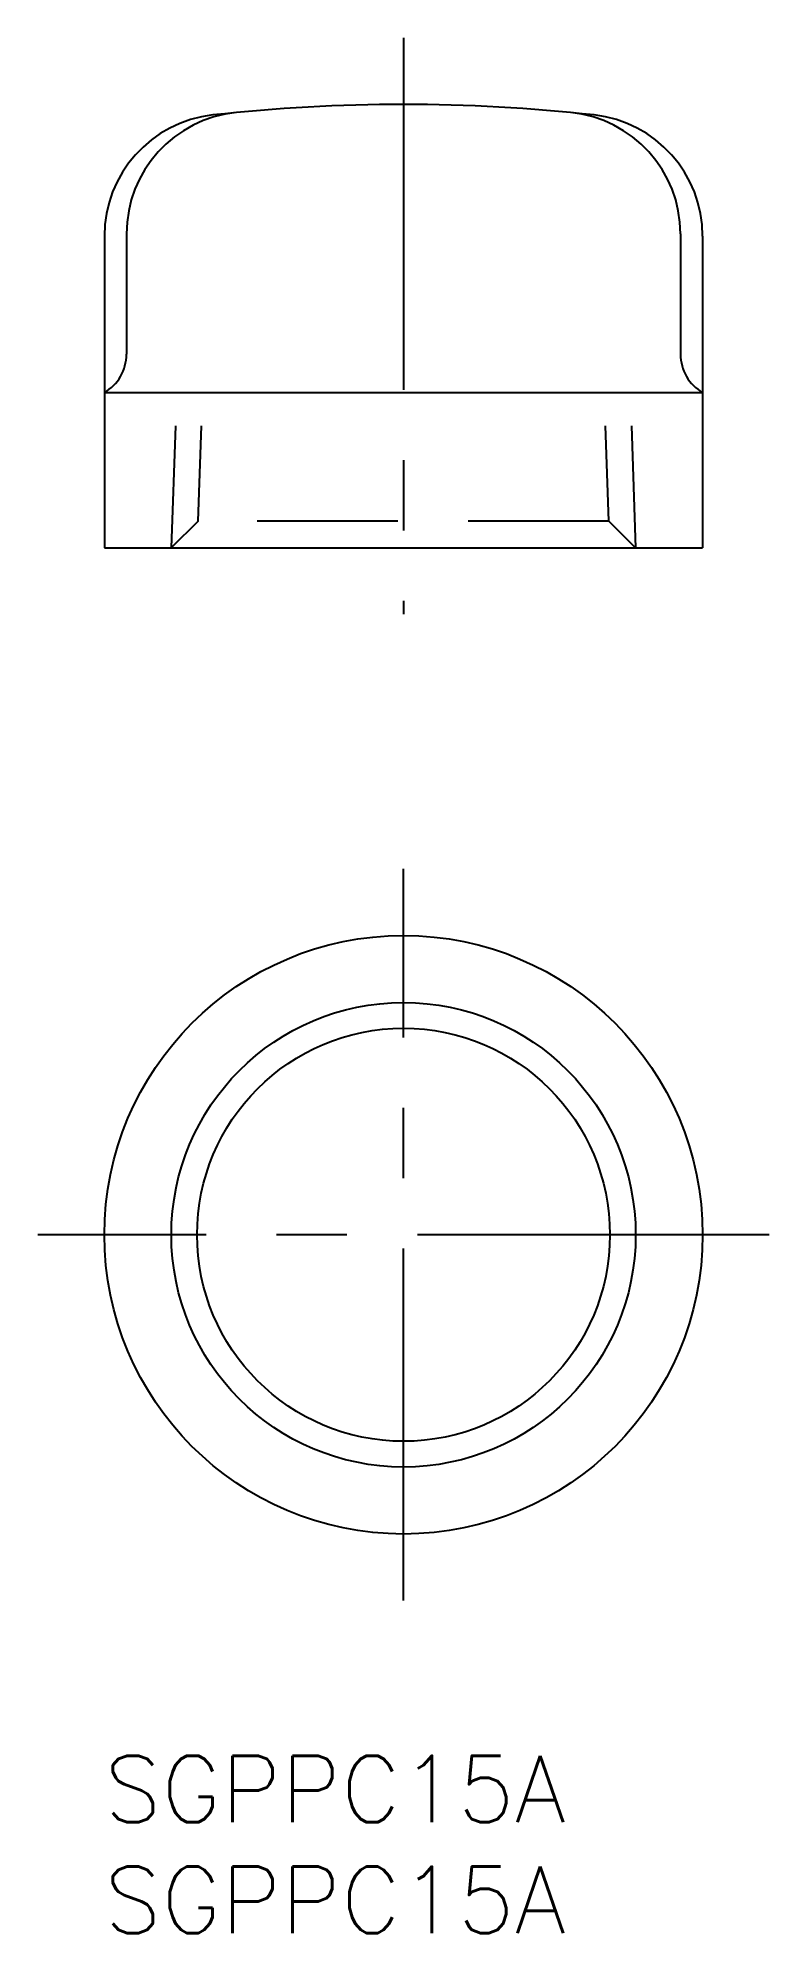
# Model space of a CAD drawing. Extents: x -3 to 30, y -8 to 77.5.
import ezdxf

# ---------------------------------------------------------------- set-up
doc = ezdxf.new("R2010")
doc.units = 0
doc.header["$LTSCALE"] = 0.5
doc.linetypes.add('CENTER', pattern=[50.8, 31.75, -6.35, 6.35, -6.35])
doc.linetypes.add('DASHED', pattern=[19.05, 12.7, -6.35])
for name, color, linetype in [('MSM_CENTER', 1, 'CENTER'), ('MSM_CONTINUOUS', 7, 'CONTINUOUS'), ('MSM_DASHED', 4, 'DASHED'), ('MSM_NARROW', 5, 'CONTINUOUS'), ('MSM_PART_NUMBER', 7, 'CONTINUOUS')]:
    doc.layers.add(name, color=color, linetype=linetype)
doc.styles.get("Standard").update_dxf_attribs({"font": 'txt.shx', "height": 3, "bigfont": 'bigfont.shx'})

# ---------------------------------------------------------------- blocks, each defined once
blk = doc.blocks.new('*U4')
at = {"layer": 'MSM_PART_NUMBER'}
blk.add_text('SGPPC15A', height=3, dxfattribs=at).set_placement((0, -3))
blk = doc.blocks.new('*U5')
at = {"layer": 'MSM_PART_NUMBER'}
blk.add_text('SGPPC15A', height=3, dxfattribs=at).set_placement((0, -8))

msp = doc.modelspace()

# ---------------------------------------------------------------- linework, layer by layer
at = {"layer": 'MSM_CENTER'}
for p, q in [((13.5, 77.489), (13.5, 51.489)), ((13.5, 7), (13.5, 40)), ((30, 23.5), (-3, 23.5))]:
    msp.add_line(p, q, dxfattribs=at)
at = {"layer": 'MSM_CONTINUOUS'}
for p, q in [((0, 68.546), (0, 54.489)), ((1, 68.65), (1, 63.221)), ((26, 68.65), (26, 63.221)), ((27, 68.546), (27, 54.489)), ((0, 61.489), (27, 61.489)), ((0, 54.489), (27, 54.489))]:
    msp.add_line(p, q, dxfattribs=at)
for radius in [13.5, 9.316]:
    msp.add_circle((13.5, 23.5), radius, dxfattribs=at)
for centre, radius, start, end in [((13.5, -3.511), 78, 83.66481, 96.33519), ((5.5, 68.546), 5.5, 96.33519, 180), ((6.5, 68.65), 5.5, 95.54064, 180), ((20.5, 68.65), 5.5, 360, 84.45936), ((21.5, 68.546), 5.5, 360, 83.66481), ((-1, 63.221), 2, 300.00001, 359.99998), ((28, 63.221), 2, 180.00002, 239.99999)]:
    msp.add_arc(centre, radius, start, end, dxfattribs=at)
at = {"layer": 'MSM_DASHED'}
for p, q in [((3.215, 59.989), (3.022, 54.489)), ((4.227, 55.693), (4.377, 59.989)), ((22.773, 55.693), (22.623, 59.989)), ((23.785, 59.989), (23.977, 54.489)), ((4.227, 55.693), (3.022, 54.489)), ((22.773, 55.693), (4.227, 55.693)), ((22.773, 55.693), (23.977, 54.489))]:
    msp.add_line(p, q, dxfattribs=at)
at = {"layer": 'MSM_NARROW'}
msp.add_circle((13.5, 23.5), 10.477, dxfattribs=at)

# ---------------------------------------------------------------- block references
at = {"layer": 'MSM_CONTINUOUS'}
for name in ['*U4', '*U5']:
    msp.add_blockref(name, (0, 0), dxfattribs=at)

doc.saveas('drawing.dxf')
